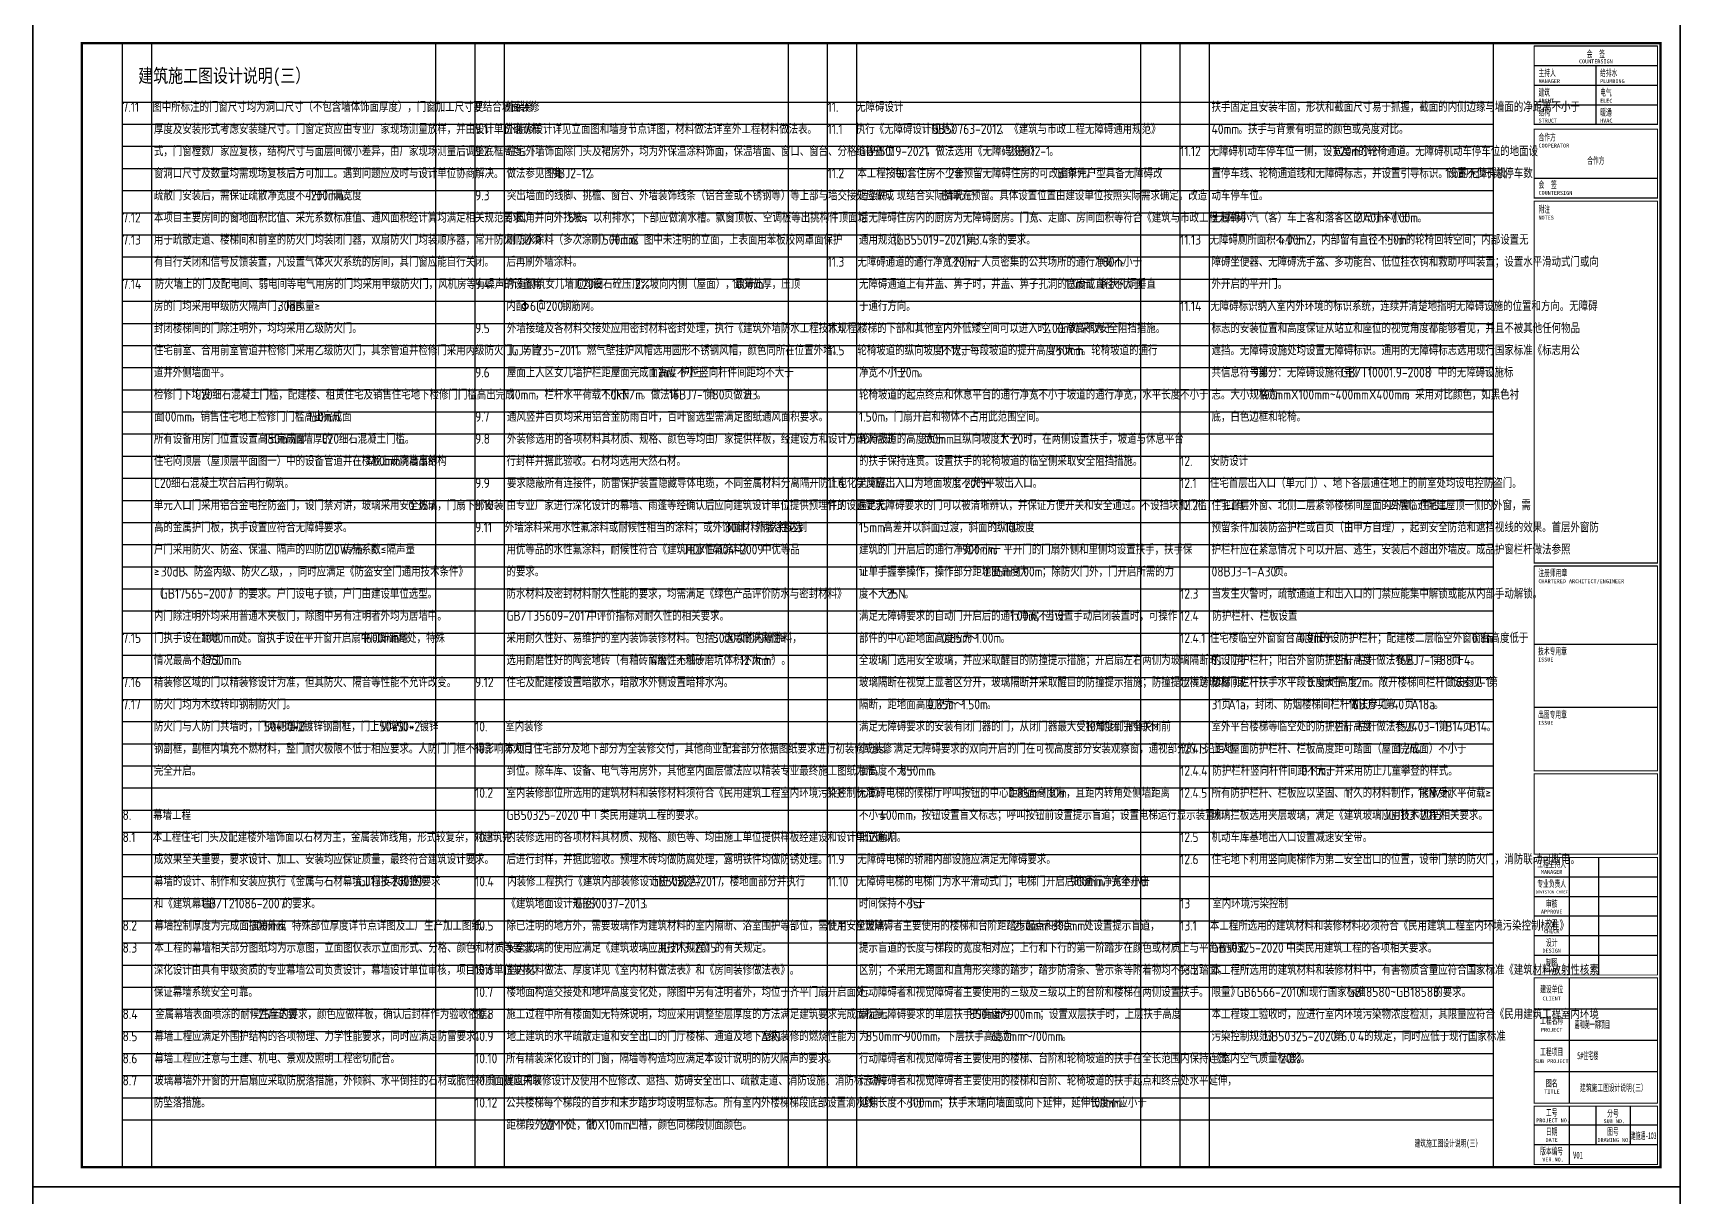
# Model space of a CAD drawing. Extents: x -444109 to -288567, y 158125 to 395725.
# Drawn here: x -372667 to -288567, y 217055 to 276455 of the extents above; entities that cross this region are included whole.
import ezdxf
from ezdxf.enums import TextEntityAlignment as Align

# ---------------------------------------------------------------- set-up
doc = ezdxf.new("R2010")
doc.units = 0
doc.header["$LTSCALE"] = 1000
doc.header["$MEASUREMENT"] = 0
doc.layers.get('Defpoints').update_dxf_attribs({"color": 171})
doc.layers.add('0-DCmeme', color=5, linetype='Continuous', plot=False)
doc.layers.add('0叠拼—建筑设计说明20191113$0$A-ANNO-TEXT', color=7, linetype='Continuous', lineweight=25)
doc.layers.add('0叠拼—消防设计说明20191113$0$A-ANNO-TEXT', color=7, linetype='Continuous', lineweight=25)
for name, color, linetype in [('_TITLE', 7, 'Continuous'), ('A-ANNO-TITLE', 4, 'Continuous'), ('DC', 7, 'Continuous')]:
    doc.layers.add(name, color=color, linetype=linetype)
doc.styles.add('-宋体', font='', dxfattribs={"width": 0.8})
doc.styles.get("Standard").update_dxf_attribs({"font": 'GBENOR', "bigfont": 'GBCBIG'})
doc.styles.add('宋体', font='', dxfattribs={"width": 0.8})
doc.styles.get('-宋体').set_extended_font_data('SimSun')
doc.styles.get('宋体').set_extended_font_data('SimSun')

msp = doc.modelspace()

# ---------------------------------------------------------------- linework, layer by layer
at = {"layer": '0叠拼—建筑设计说明20191113$0$A-ANNO-TEXT'}
msp.add_line((-347536, 262730), (-347536, 262255), dxfattribs=at)
msp.add_circle((-347536, 262505), 150, dxfattribs=at)
at = {"layer": '_TITLE', "ltscale": 0.5}
for points in [[(-372667, 276925), (-288567, 276925), (-288567, 217525), (-372667, 217525)], [(-372667, 217525), (-288567, 217525), (-288567, 158125), (-372667, 158125)]]:
    msp.add_lwpolyline(points, close=True, dxfattribs=at)
at = {"layer": 'A-ANNO-TITLE'}
for p, q in [((-289717, 275775), (-296017, 275775)), ((-289717, 274775), (-296017, 274775)), ((-292867, 274775), (-292867, 271775)), ((-289717, 273775), (-296017, 273775)), ((-289717, 273775), (-296017, 273775)), ((-289717, 272775), (-296017, 272775)), ((-289717, 271775), (-296017, 271775)), ((-289717, 269019, 100), (-296017, 269019, 100)), ((-289717, 268014, 100), (-296017, 268014, 100)), ((-289717, 249380), (-296017, 249380)), ((-289717, 249230), (-296017, 249230)), ((-289717, 245230), (-296017, 245230)), ((-289717, 242000), (-296017, 242000)), ((-294227, 234345), (-294227, 228345)), ((-292727, 234345), (-292727, 228345)), ((-289717, 233345), (-296017, 233345)), ((-289717, 232345), (-296017, 232345)), ((-289717, 231345), (-296017, 231345)), ((-289717, 230345), (-296017, 230345)), ((-289717, 229345), (-296017, 229345)), ((-294227, 228195), (-294227, 221795)), ((-289717, 226595), (-296017, 226595)), ((-289717, 224995), (-296017, 224995)), ((-289717, 223395), (-296017, 223395)), ((-294227, 221645), (-294227, 218675)), ((-292867, 221645), (-292867, 219675)), ((-291122, 221645), (-291122, 219675)), ((-289717, 220675), (-296017, 220675)), ((-289717, 219675), (-296017, 219675))]:
    msp.add_line(p, q, dxfattribs=at)
for points in [[(-372667, 217525), (-288567, 217525), (-288567, 276925), (-372667, 276925)], [(-372667, 158125), (-288567, 158125), (-288567, 217525), (-372667, 217525)]]:
    msp.add_lwpolyline(points, close=True, dxfattribs=at)
for points, const_width in [([(-370167, 218525), (-289567, 218525), (-289567, 275925), (-370167, 275925)], 120), ([(-296017, 275775), (-296017, 271775), (-289717, 271775), (-289717, 275775)], 50), ([(-296017, 268014), (-289717, 268014), (-289717, 271544), (-296017, 271544)], 50), ([(-296017, 249230), (-296017, 238769), (-289717, 238769), (-289717, 249230), (-289717, 249230), (-296017, 249230)], 50), ([(-296017, 238619), (-296017, 234519), (-289717, 234519), (-289717, 238619)], 50), ([(-296017, 234345), (-296017, 228345), (-289717, 228345), (-289717, 234345)], 50), ([(-296017, 234345), (-296017, 228345), (-289717, 228345), (-289717, 234345)], 50), ([(-296017, 228195), (-296017, 221795), (-289717, 221795), (-289717, 228195)], 50), ([(-296017, 221645), (-296017, 218675), (-289717, 218675), (-289717, 221645)], 50)]:
    msp.add_lwpolyline(points, close=True, dxfattribs=dict(at, const_width=const_width))
at = {"layer": 'A-ANNO-TITLE', "const_width": 50, "elevation": 100}
msp.add_lwpolyline([(-296017, 267864), (-296017, 249380), (-289717, 249380), (-289717, 267864), (-289717, 267864), (-296017, 267864)], close=True, dxfattribs=at)
at = {"layer": 'A-ANNO-TITLE'}
msp.add_point((-289567, 218525), dxfattribs=at)
at = {"layer": 'Defpoints', "color": 136}
for p, q in [((-368092, 218525), (-368092, 275925)), ((-366592, 218525), (-366592, 275925)), ((-352092, 218525), (-352092, 275925)), ((-350092, 218525), (-350092, 275925)), ((-348592, 218525), (-348592, 275925)), ((-334092, 218525), (-334092, 275925)), ((-332092, 218525), (-332092, 275925)), ((-330592, 218525), (-330592, 275925)), ((-316092, 218525), (-316092, 275925)), ((-314092, 218525), (-314092, 275925)), ((-312592, 218525), (-312592, 275925)), ((-298092, 218525), (-298092, 275925)), ((-368092, 272925), (-298092, 272925)), ((-368092, 271795), (-298092, 271795)), ((-368092, 270665), (-298092, 270665)), ((-368092, 269535), (-298092, 269535)), ((-368092, 268405), (-298092, 268405)), ((-368092, 267275), (-298092, 267275)), ((-368092, 266145), (-298092, 266145)), ((-368092, 265015), (-298092, 265015)), ((-368092, 263885), (-298092, 263885)), ((-368092, 262755), (-298092, 262755)), ((-368092, 261625), (-298092, 261625)), ((-368092, 260495), (-298092, 260495)), ((-368092, 259365), (-298092, 259365)), ((-368092, 258235), (-298092, 258235)), ((-368092, 257105), (-298092, 257105)), ((-368092, 255975), (-298092, 255975)), ((-368092, 254845), (-298092, 254845)), ((-368092, 253715), (-298092, 253715)), ((-368092, 252585), (-298092, 252585)), ((-368092, 251455), (-298092, 251455)), ((-368092, 250325), (-298092, 250325)), ((-368092, 249195), (-298092, 249195)), ((-368092, 248065), (-298092, 248065)), ((-368092, 246935), (-298092, 246935)), ((-368092, 245805), (-298092, 245805)), ((-368092, 244675), (-298092, 244675)), ((-368092, 243545), (-298092, 243545)), ((-368092, 242415), (-298092, 242415)), ((-368092, 241285), (-298092, 241285)), ((-368092, 240155), (-298092, 240155)), ((-368092, 239025), (-298092, 239025)), ((-368092, 237895), (-298092, 237895)), ((-368092, 236765), (-298092, 236765)), ((-368092, 235635), (-298092, 235635)), ((-368092, 234505), (-298092, 234505)), ((-368092, 233375), (-298092, 233375)), ((-368092, 232245), (-298092, 232245)), ((-368092, 231115), (-298092, 231115)), ((-368092, 229985), (-298092, 229985)), ((-368092, 228855), (-298092, 228855)), ((-368092, 227725), (-298092, 227725)), ((-368092, 226595), (-298092, 226595)), ((-368092, 225465), (-298092, 225465)), ((-368092, 224335), (-298092, 224335)), ((-368092, 223205), (-298092, 223205)), ((-368092, 222075), (-298092, 222075)), ((-368092, 220945), (-298092, 220945))]:
    msp.add_line(p, q, dxfattribs=at)

# ---------------------------------------------------------------- texts
at = {"style": '-宋体'}
for s, height, width, p in [('嘉和苑一期项目', 370, 0.5, (-293955, 225631)), ('5#住宅楼', 370, 0.5, (-293817, 224044)), ('V01', 350, 0.6, (-294033, 218970))]:
    msp.add_text(s, height=height, dxfattribs=dict(at, width=width)).set_placement(p)
at = {"layer": '0-DCmeme', "style": '-宋体', "width": 0.6}
msp.add_text('建筑施工图设计说明(三）', height=350, dxfattribs=at).set_placement((-300421, 219575), align=Align.CENTER)
at = {"layer": '0叠拼—建筑设计说明20191113$0$A-ANNO-TEXT'}
for s, height, p in [('7.11', 500, (-368092, 272425)), ('图中所标注的门窗尺寸均为洞口尺寸（不包含墙体饰面厚度），门窗加工尺寸要结合墙面装修', 482.27, (-366571, 272425)), ('9.', 500, (-350092, 272425)), ('外装修', 482.3, (-348528, 272425)), ('11.', 500, (-332092, 272425)), ('无障碍设计', 482.3, (-330634, 272425)), ('扶手固定且安装牢固，形状和截面尺寸易于抓握，截面的内侧边缘与墙面的净距离不小于', 482.27, (-312488, 272425)), ('厚度及安装形式考虑安装缝尺寸。门窗定货应由专业厂家现场测量放样，并由设计单位确认样', 482.27, (-366488, 271295)), ('9.1', 500, (-350092, 271295)), ('外装修设计详见立面图和墙身节点详图，材料做法详室外工程材料做法表。', 482.27, (-348549, 271295)), ('11.1', 500, (-332092, 271295)), ('执行《无障碍设计规范》', 482.27, (-330654, 271295)), ('GB50763-2012', 500, (-326793, 271295)), ('、《建筑与市政工程无障碍通用规范》', 482.27, (-323293, 271295)), ('40mm', 500, (-312488, 271295)), ('。扶手与背景有明显的颜色或亮度对比。', 482.27, (-311113, 271295)), ('式，门窗樘数厂家应复核，结构尺寸与面层间微小差异，由厂家现场测量后调整底框高度。门', 482.27, (-366488, 270165)), ('9.2', 500, (-350092, 270165)), ('住宅外墙饰面除门头及裙房外，均为外保温涂料饰面，保温墙面、窗口、窗台、分格缝等部位', 482.27, (-348465, 270165)), ('GB55019-2021', 500, (-330488, 270165)), ('，做法选用《无障碍设施》', 482.27, (-327070, 270165)), ('21BJ12-1', 500, (-322857, 270165)), ('。', 482, (-320773, 270165)), ('11.12', 500, (-314092, 270165)), ('无障碍机动车停车位一侧，设宽度不小于', 482.27, (-312592, 270165)), ('1.20m', 500, (-306273, 270165)), ('的轮椅通道。无障碍机动车停车位的地面设', 482.27, (-304981, 270165)), ('窗洞口尺寸及数量均需现场复核后方可加工。遇到问题应及时与设计单位协商解决。', 482.27, (-366488, 269035)), ('做法参见图集', 482.3, (-348488, 269035)), ('19BJ2-12', 500, (-346381, 269035)), ('。', 482, (-344213, 269035)), ('11.2', 500, (-332092, 269035)), ('本工程按每', 482.3, (-330571, 269035)), ('100', 500, (-328816, 269035)), ('套住房不少于', 482.3, (-328024, 269035)), ('2', 500, (-325918, 269035)), ('套预留无障碍住房的可改造条件。', 482.27, (-325626, 269035)), ('B1', 500, (-320360, 269035)), ('单元户型具备无障碍改', 482.3, (-319818, 269035)), ('置停车线、轮椅通道线和无障碍标志，并设置引导标识。设置不少于总停车数', 482.27, (-312488, 269035)), ('1', 500, (-300552, 269035)), ('％的无障碍机', 482.3, (-300343, 269035)), ('疏散门安装后，需保证疏散净宽度不小于门洞宽度', 482.27, (-366488, 267905)), ('-200mm', 500, (-358764, 267905)), ('9.3', 500, (-350092, 267905)), ('突出墙面的线脚、挑檐、窗台、外墙装饰线条（铝合金或不锈钢等）等上部与墙交接处应做成', 482.27, (-348465, 267905)), ('造条件，现结合实际情况在', 482.27, (-330488, 267905)), ('B1', 500, (-326275, 267905)), ('单元预留。具体设置位置由建设单位按照实际需求确定。改造', 482.27, (-325733, 267905)), ('动车停车位。', 482.3, (-312488, 267905)), ('。', 482, (-356848, 267905)), ('7.12', 500, (-368092, 266775)), ('本项目主要房间的窗地面积比值、采光系数标准值、通风面积经计算均满足相关规范要求。', 482.27, (-366488, 266775)), ('小圆角并向外找坡≥', 482.3, (-348488, 266775)), ('5', 500, (-345328, 266775)), ('％，以利排水；下部应做滴水槽。飘窗顶板、空调板等出挑构件顶面均', 482.27, (-345036, 266775)), ('后无障碍住房内的厨房为无障碍厨房。门宽、走廊、房间面积等符合《建筑与市政工程无障碍', 482.27, (-330488, 266775)), ('无障碍小汽（客）车上客和落客区的尺寸不小于', 482.27, (-312488, 266775)), ('2.40m', 500, (-305115, 266775)), ('×', 482, (-303699, 266775)), ('7.00m', 500, (-303348, 266775)), ('。', 482, (-301973, 266775)), ('7.13', 500, (-368092, 265645)), ('用于疏散走道、楼梯间和前室的防火门均装闭门器，双扇防火门均装顺序器，常开防火门必须', 482.27, (-366488, 265645)), ('刷防水涂料（多次涂刷）并上返', 482.27, (-348488, 265645)), ('500mm', 500, (-343573, 265645)), ('，图中未注明的立面，上表面用苯板胶网罩面保护', 482.27, (-341948, 265645)), ('通用规范》', 482.3, (-330488, 265645)), ('(GB55019-2021)', 500, (-328732, 265645)), ('第', 482, (-324981, 265645)), ('3.4', 500, (-324630, 265645)), ('条的要求。', 482.3, (-323880, 265645)), ('11.13', 500, (-314092, 265645)), ('无障碍厕所面积不小于', 482.3, (-312592, 265645)), ('4.00m2', 500, (-309081, 265645)), ('，内部留有直径不小于', 482.3, (-307373, 265645)), ('1.50m', 500, (-303862, 265645)), ('的轮椅回转空间；内部设置无', 482.27, (-302571, 265645)), ('有自行关闭和信号反馈装置，凡设置气体灭火系统的房间，其门窗应能自行关闭。', 482.27, (-366488, 264515)), ('后再刷外墙涂料。', 482.3, (-348488, 264515)), ('11.3', 500, (-332092, 264515)), ('无障碍通道的通行净宽不小于', 482.27, (-330571, 264515)), ('1.20m', 500, (-326007, 264515)), ('，人员密集的公共场所的通行净宽不小于', 482.27, (-324716, 264515)), ('1.80m', 500, (-318396, 264515)), ('障碍坐便器、无障碍洗手盆、多功能台、低位挂衣钩和救助呼叫装置；设置水平滑动式门或向', 482.27, (-312488, 264515)), ('。', 482, (-317105, 264515)), ('7.14', 500, (-368092, 263385)), ('防火墙上的门及配电间、弱电间等电气用房的门均采用甲级防火门，风机房等有噪声的设备用', 482.27, (-366446, 263385)), ('9.4', 500, (-350092, 263385)), ('所有砌筑女儿墙顶均设', 482.3, (-348424, 263385)), ('C20', 500, (-344913, 263385)), ('细石砼压顶，', 482.3, (-344038, 263385)), ('2%', 500, (-341932, 263385)), ('坡向内侧（屋面），最薄处', 482.27, (-341182, 263385)), ('100mm', 500, (-336969, 263385)), ('厚，压顶', 482.3, (-335427, 263385)), ('无障碍通道上有井盖、箅子时，井盖、箅子孔洞的宽度或直径不大于', 482.27, (-330488, 263385)), ('13mm', 500, (-319956, 263385)), ('，条状孔洞垂直', 482.3, (-318706, 263385)), ('外开启的平开门。', 482.3, (-312488, 263385)), ('房的门均采用甲级防火隔声门，隔声量≥', 482.27, (-366488, 262255)), ('30dB', 500, (-360169, 262255)), ('。', 482, (-358960, 262255)), ('内配', 482.3, (-348488, 262255)), ('6@200', 500, (-347286, 262255)), ('钢筋网。', 482.3, (-345661, 262255)), ('于通行方向。', 482.3, (-330488, 262255)), ('11.14', 500, (-314092, 262255)), ('无障碍标识纳入室内外环境的标识系统，连续并清楚地指明无障碍设施的位置和方向。无障碍', 482.27, (-312550, 262255)), ('封闭楼梯间的门除注明外，均均采用乙级防火门。', 482.27, (-366488, 261125)), ('9.5', 500, (-350092, 261125)), ('外墙接缝及各材料交接处应用密封材料密封处理，执行《建筑外墙防水工程技术规程》', 482.27, (-348465, 261125)), ('11.4', 500, (-332092, 261125)), ('楼梯的下部和其他室内外低矮空间可以进入时，在净高不大于', 482.27, (-330529, 261125)), ('2.00m', 500, (-321051, 261125)), ('处采取安全阻挡措施。', 482.3, (-319676, 261125)), ('标志的安装位置和高度保证从站立和座位的视觉角度都能够看见，并且不被其他任何物品', 482.27, (-312488, 261125)), ('住宅前室、合用前室管道井检修门采用乙级防火门，其余管道井检修门采用丙级防火门，与管', 482.27, (-366488, 259995)), ('JGJ/T235-2011', 500, (-348488, 259995)), ('。燃气壁挂炉风帽选用圆形不锈钢风帽，颜色同所在位置外墙。', 482.27, (-344863, 259995)), ('11.5', 500, (-332092, 259995)), ('轮椅坡道的纵向坡度不大于', 482.27, (-330571, 259995)), ('1', 500, (-326358, 259995)), ('：', 482, (-326150, 259995)), ('12', 500, (-325799, 259995)), ('，每段坡道的提升高度不大于', 482.27, (-325299, 259995)), ('750mm', 500, (-320735, 259995)), ('。轮椅坡道的通行', 482.3, (-319110, 259995)), ('遮挡。无障碍设施处均设置无障碍标识。通用的无障碍标志选用现行国家标准《标志用公', 482.27, (-312488, 259995)), ('道井外侧墙面平。', 482.3, (-366488, 258865)), ('9.6', 500, (-350092, 258865)), ('屋面上人区女儿墙护栏距屋面完成面高度不小于', 482.27, (-348465, 258865)), ('1.2m', 500, (-341093, 258865)), ('，护栏竖向杆件间距均不大于', 482.27, (-340093, 258865)), ('净宽不小于', 482.3, (-330488, 258865)), ('1.20m', 500, (-328732, 258865)), ('。', 482, (-327441, 258865)), ('共信息符号第', 482.3, (-312488, 258865)), ('9', 500, (-310381, 258865)), ('部分：无障碍设施符号》（', 482.27, (-310088, 258865)), ('GB/T10001.9-2008', 500, (-305875, 258865)), ('）中的无障碍设施标', 482.3, (-301416, 258865)), ('检修门下均设', 482.3, (-366488, 257735)), ('C20', 500, (-364381, 257735)), ('细石混凝土门槛，配建楼、租赁住宅及销售住宅地下检修门门槛高出完成', 482.27, (-363506, 257735)), ('110mm', 500, (-348488, 257735)), ('，栏杆水平荷载不小于', 482.3, (-347029, 257735)), ('1.0kN/m', 500, (-343519, 257735)), ('。做法详', 482.3, (-341602, 257735)), ('16BJ7-1', 500, (-340198, 257735)), ('第', 482, (-338323, 257735)), ('80', 500, (-337972, 257735)), ('页做法', 482.3, (-337388, 257735)), ('H3', 500, (-336335, 257735)), ('轮椅坡道的起点终点和休息平台的通行净宽不小于坡道的通行净宽，水平长度不小于', 482.27, (-330488, 257735)), ('志。大小规格为', 482.3, (-312488, 257735)), ('100mmX100mm~400mmX400mm', 500, (-310030, 257735)), ('，采用对比颜色，如黑色衬', 482.27, (-302572, 257735)), ('。', 482, (-335710, 257735)), ('面', 482, (-366488, 256605)), ('100mm', 500, (-366137, 256605)), ('，销售住宅地上检修门门槛高出完成面', 482.27, (-364595, 256605)), ('150mm', 500, (-358627, 256605)), ('。', 482, (-357085, 256605)), ('9.7', 500, (-350092, 256605)), ('通风竖井百页均采用铝合金防雨百叶，百叶窗选型需满足图纸通风面积要求。', 482.27, (-348465, 256605)), ('1.50m', 500, (-330488, 256605)), ('，门扇开启和物体不占用此范围空间。', 482.27, (-329196, 256605)), ('底，白色边框和轮椅。', 482.3, (-312488, 256605)), ('所有设备用房门位置设置高出完成面', 482.27, (-366488, 255475)), ('150mm', 500, (-360871, 255475)), ('同墙厚的', 482.3, (-359329, 255475)), ('C20', 500, (-357925, 255475)), ('细石混凝土门槛。', 482.3, (-357050, 255475)), ('9.8', 500, (-350092, 255475)), ('外装修选用的各项材料其材质、规格、颜色等均由厂家提供样板，经建设方和设计方确认后进', 482.27, (-348465, 255475)), ('轮椅坡道的高度大于', 482.3, (-330488, 255475)), ('300mm', 500, (-327328, 255475)), ('且纵向坡度大于', 482.3, (-325703, 255475)), ('1', 500, (-323246, 255475)), ('：', 482, (-323037, 255475)), ('20', 500, (-322686, 255475)), ('时，在两侧设置扶手，坡道与休息平台', 482.27, (-322103, 255475)), ('住宅闷顶层（屋顶层平面图一）中的设备管道井在楼板上现浇高出结构', 482.27, (-366488, 254345)), ('400mm', 500, (-355605, 254345)), ('同墙厚的', 482.3, (-353938, 254345)), ('行封样并据此验收。石材均选用天然石材。', 482.27, (-348488, 254345)), ('的扶手保持连贯。设置扶手的轮椅坡道的临空侧采取安全阻挡措施。', 482.27, (-330488, 254345)), ('12.', 500, (-314092, 254345)), ('安防设计', 482.3, (-312550, 254345)), ('C20', 500, (-366488, 253215)), ('细石混凝土坎台后再行砌筑。', 482.27, (-365613, 253215)), ('9.9', 500, (-350092, 253215)), ('要求隐蔽所有连接件，防雷保护装置隐藏导体电缆，不同金属材料分离隔开防止电化学反应。', 482.27, (-348464, 253215)), ('11.6', 500, (-332092, 253215)), ('无障碍出入口为地面坡度不大于', 482.27, (-330571, 253215)), ('1', 500, (-325656, 253215)), ('：', 482, (-325448, 253215)), ('20', 500, (-325097, 253215)), ('的平坡出入口。', 482.3, (-324513, 253215)), ('12.1', 500, (-314092, 253215)), ('住宅首层出入口（单元门）、地下各层通往地上的前室处均设电控防盗门。', 482.27, (-312571, 253215)), ('单元入口门采用铝合金电控防盗门，设门禁对讲，玻璃采用安全玻璃，门扇下部安装', 482.27, (-366488, 252085)), ('0.35m', 500, (-353498, 252085)), ('9.10', 500, (-350092, 252085)), ('由专业厂家进行深化设计的幕墙、雨蓬等经确认后应向建筑设计单位提供预埋件的设置要求。', 482.27, (-348486, 252085)), ('11.7', 500, (-332092, 252085)), ('满足无障碍要求的门可以被清晰辨认，并保证方便开关和安全通过。不设挡块和门槛，门口有', 482.27, (-330571, 252085)), ('12.2', 500, (-314092, 252085)), ('住宅首层外窗、北侧二层紧邻楼梯间屋面的外窗，住宅二', 482.27, (-312488, 252085)), ('-', 500, (-303711, 252085)), ('四层临近配建屋顶一侧的外窗，需', 482.27, (-303419, 252085)), ('高的金属护门板，执手设置应符合无障碍要求。', 482.27, (-366488, 250955)), ('外墙涂料采用水性氟涂料或耐候性相当的涂料；或外饰面材料耐久性达到', 482.27, (-348570, 250955)), ('年。外墙涂料选', 482.3, (-336752, 250955)), ('高差并以斜面过渡，斜面的纵向坡度', 482.27, (-329238, 250955)), ('预留条件加装防盗护栏或百页（由甲方自理），起到安全防范和遮挡视线的效果。首层外窗防', 482.27, (-312488, 250955)), ('9.11', 500, (-350092, 250955)), ('30', 500, (-337336, 250955)), ('15mm', 500, (-330488, 250955)), ('1', 500, (-323621, 250955)), ('：', 482, (-323412, 250955)), ('10', 500, (-323061, 250955)), ('。', 482, (-322561, 250955)), ('户门采用防火、防盗、保温、隔声的四防门，传热系数≤', 482.27, (-366488, 249825)), ('2.0W/m', 500, (-357711, 249825)), ('2', 250, (-355878, 250075)), ('·', 482, (-355777, 249825)), ('K', 500, (-355426, 249825)), ('、隔声量', 482.3, (-355090, 249825)), ('用优等品的水性氟涂料，耐候性符合《建筑用水性氟涂料》', 482.27, (-348488, 249825)), ('HG/T4104-2009', 500, (-339360, 249825)), ('中优等品', 482.3, (-335442, 249825)), ('建筑的门开启后的通行净宽不小于', 482.27, (-330488, 249825)), ('900mm', 500, (-325222, 249825)), ('，平开门的门扇外侧和里侧均设置扶手，扶手保', 482.27, (-323595, 249825)), ('护栏杆应在紧急情况下可以开启、逃生，安装后不超出外墙皮。成品护窗栏杆做法参照', 482.27, (-312488, 249825)), ('≥', 482, (-366488, 248695)), ('30dB', 500, (-366137, 248695)), ('、防盗丙级、防火乙级，，同时应满足《防盗安全门通用技术条件》', 482.27, (-364928, 248695)), ('的要求。', 482.3, (-348488, 248695)), ('证单手握拳操作，操作部分距地面高度为', 482.27, (-330488, 248695)), ('0.85m', 500, (-324169, 248695)), ('～', 482, (-322794, 248695)), ('1.00m', 500, (-322442, 248695)), ('；除防火门外，门开启所需的力', 482.27, (-321151, 248695)), ('08BJ3-1-A30', 500, (-312488, 248695)), ('页。', 482.3, (-309279, 248695)), ('（', 482, (-366488, 247565)), ('）的要求。户门设电子锁，户门由建设单位选型。', 482.27, (-362637, 247565)), ('防水材料及密封材料耐久性能的要求，均需满足《绿色产品评价防水与密封材料》', 482.27, (-348488, 247565)), ('度不大于', 482.3, (-330488, 247565)), ('当发生火警时，疏散通道上和出入口的门禁应能集中解锁或能从内部手动解锁。', 482.27, (-312488, 247565)), ('GB17565-2007', 500, (-366137, 247565)), ('25N', 500, (-329083, 247565)), ('。', 482, (-328167, 247565)), ('12.3', 500, (-314092, 247565)), ('内门除注明外均采用普通木夹板门，除图中另有注明者外均为居墙中。', 482.27, (-366488, 246435)), ('GB/T35609-2017', 500, (-348488, 246435)), ('中评价指标对耐久性的相关要求。', 482.27, (-344361, 246435)), ('满足无障碍要求的自动门开启后的通行净宽不小于', 482.27, (-330488, 246435)), ('1.00m', 500, (-322764, 246435)), ('；当设置手动启闭装置时，可操作', 482.27, (-321473, 246435)), ('12.4', 500, (-314092, 246435)), ('防护栏杆、栏板设置', 482.3, (-312446, 246435)), ('7.15', 500, (-368092, 245305)), ('门执手设在距地', 482.3, (-366488, 245305)), ('1000mm', 500, (-364030, 245305)), ('处。窗执手设在平开窗开启扇中间即距地', 482.27, (-362197, 245305)), ('1600mm', 500, (-355878, 245305)), ('高处，特殊', 482.3, (-354044, 245305)), ('采用耐久性好、易维护的室内装饰装修材料。包括：选用耐洗刷性≥', 482.27, (-348488, 245305)), ('5000', 500, (-337956, 245305)), ('次的内墙涂料，', 482.3, (-336789, 245305)), ('部件的中心距地面高度应为', 482.27, (-330488, 245305)), ('0.85m', 500, (-326275, 245305)), ('～', 482, (-324900, 245305)), ('1.00m', 500, (-324549, 245305)), ('12.4.1', 500, (-314092, 245305)), ('住宅楼临空外窗窗台高度低于', 482.27, (-312571, 245305)), ('0.9m', 500, (-308007, 245305)), ('的设防护栏杆；配建楼二层临空外窗窗台高度低于', 482.27, (-306922, 245305)), ('0.8m', 500, (-299199, 245305)), ('。', 482, (-323257, 245305)), ('情况最高不超过', 482.3, (-366488, 244175)), ('1750mm', 500, (-364030, 244175)), ('。', 482, (-362197, 244175)), ('选用耐磨性好的陶瓷地砖（有釉砖耐磨性不低于', 482.27, (-348488, 244175)), ('4', 500, (-341115, 244175)), ('级，无釉砖磨坑体积不大于', 482.27, (-340782, 244175)), ('127mm', 500, (-336569, 244175)), ('3', 250, (-335028, 244425)), ('）。', 482.3, (-334936, 244175)), ('全玻璃门选用安全玻璃，并应采取醒目的防撞提示措施；开启扇左右两侧为玻璃隔断时，门与', 482.27, (-330488, 244175)), ('的设防护栏杆；阳台外窗防护栏杆高度', 482.27, (-312488, 244175)), ('1.2m', 500, (-306520, 244175)), ('。栏杆做法参见', 482.3, (-305520, 244175)), ('16BJ7-1', 500, (-303062, 244175)), ('第', 482, (-301187, 244175)), ('88', 500, (-300836, 244175)), ('页', 482, (-300253, 244175)), ('F4', 500, (-299902, 244175)), ('。', 482, (-299277, 244175)), ('7.16', 500, (-368092, 243045)), ('精装修区域的门以精装修设计为准，但其防火、隔音等性能不允许改变。', 482.27, (-366488, 243045)), ('9.12', 500, (-350092, 243045)), ('住宅及配建楼设置暗散水，暗散水外侧设置暗排水沟。', 482.27, (-348486, 243045)), ('玻璃隔断在视觉上显著区分开，玻璃隔断并采取醒目的防撞提示措施；防撞提示横跨玻璃门或', 482.27, (-330488, 243045)), ('12.4.2', 500, (-314092, 243045)), ('楼梯间栏杆扶手水平段长度大于', 482.27, (-312488, 243045)), ('0.5m', 500, (-307573, 243045)), ('时高度', 482.3, (-306489, 243045)), ('1.2m', 500, (-305436, 243045)), ('。敞开楼梯间栏杆做法参见', 482.27, (-304436, 243045)), ('16BJ7-1', 500, (-300224, 243045)), ('第', 482, (-298349, 243045)), ('7.17', 500, (-368092, 241915)), ('防火门均为木纹转印钢制防火门。', 482.27, (-366488, 241915)), ('隔断，距地面高度应为', 482.3, (-330488, 241915)), ('0.85m', 500, (-326977, 241915)), ('～', 482, (-325602, 241915)), ('1.50m', 500, (-325251, 241915)), ('31', 500, (-312488, 241915)), ('页', 482, (-311988, 241915)), ('A1a', 500, (-311637, 241915)), ('，封闭、防烟楼梯间栏杆做法参见', 482.27, (-310762, 241915)), ('16BJ7-1', 500, (-305496, 241915)), ('第', 482, (-303621, 241915)), ('40', 500, (-303270, 241915)), ('页', 482, (-302645, 241915)), ('A18a', 500, (-302294, 241915)), ('。', 482, (-323959, 241915)), ('。', 482, (-301127, 241915)), ('防火门与人防门共墙时，门两侧增加', 482.27, (-366488, 240785)), ('50*30*2', 500, (-360871, 240785)), ('镀锌钢副框，门上侧增加', 482.27, (-358829, 240785)), ('50*50*2', 500, (-354967, 240785)), ('镀锌', 482.3, (-352926, 240785)), ('10.', 500, (-350092, 240785)), ('室内装修', 482.3, (-348550, 240785)), ('满足无障碍要求的安装有闭门器的门，从闭门器最大受控角度到完全关闭前', 482.27, (-330488, 240785)), ('10', 500, (-318903, 240785)), ('°的闭门时间不', 482.3, (-318403, 240785)), ('室外平台楼梯等临空处的防护栏杆高度', 482.27, (-312488, 240785)), ('1.2m', 500, (-306520, 240785)), ('，栏杆做法参见', 482.3, (-305520, 240785)), ('15J403-1', 500, (-303062, 240785)), ('第', 482, (-300896, 240785)), ('B14', 500, (-300544, 240785)), ('页', 482, (-299669, 240785)), ('B14', 500, (-299318, 240785)), ('。', 482, (-298443, 240785)), ('钢副框，副框内填充不燃材料，整门耐火极限不低于相应要求。人防门门框不得影响防火门', 482.27, (-366488, 239655)), ('10.1', 500, (-350092, 239655)), ('本项目住宅部分及地下部分为全装修交付，其他商业配套部分依据图纸要求进行初装修或装修', 482.27, (-348571, 239655)), ('小于', 482.3, (-330488, 239655)), ('3s', 500, (-329786, 239655)), ('。满足无障碍要求的双向开启的门在可视高度部分安装观察窗，通视部分的下沿距地', 482.27, (-329201, 239655)), ('12.4.3', 500, (-314092, 239655)), ('上人屋面防护栏杆、栏板高度距可踏面（屋面完成面）不小于', 482.27, (-312488, 239655)), ('1.2m', 500, (-303009, 239655)), ('。', 482, (-302009, 239655)), ('完全开启。', 482.3, (-366488, 238525)), ('到位。除车库、设备、电气等用房外，其他室内面层做法应以精装专业最终施工图纸为准。', 482.27, (-348488, 238525)), ('面高度不大于', 482.3, (-330488, 238525)), ('850mm', 500, (-328381, 238525)), ('12.4.4', 500, (-314092, 238525)), ('防护栏杆竖向杆件间距不大于', 482.27, (-312446, 238525)), ('0.11m', 500, (-307882, 238525)), ('，并采用防止儿童攀登的样式。', 482.27, (-306674, 238525)), ('。', 482, (-326756, 238525)), ('10.2', 500, (-350092, 237395)), ('室内装修部位所选用的建筑材料和装修材料须符合《民用建筑工程室内环境污染控制标准》', 482.27, (-348488, 237395)), ('11.8', 500, (-332092, 237395)), ('无障碍电梯的候梯厅呼叫按钮的中心距地面高度为', 482.27, (-330571, 237395)), ('0.85m', 500, (-322848, 237395)), ('～', 482, (-321473, 237395)), ('1.10m', 500, (-321122, 237395)), ('，且距内转角处侧墙距离', 482.27, (-319913, 237395)), ('12.4.5', 500, (-314092, 237395)), ('所有防护栏杆、栏板应以坚固、耐久的材料制作，能承受水平荷载≥', 482.27, (-312488, 237395)), ('1KN/m', 500, (-301956, 237395)), ('。', 482, (-300412, 237395)), ('8.', 500, (-368092, 236265)), ('幕墙工程', 482.3, (-366529, 236265)), ('GB50325-2020', 500, (-348488, 236265)), ('中Ⅰ类民用建筑工程的要求。', 482.27, (-344675, 236265)), ('不小于', 482.3, (-330488, 236265)), ('400mm', 500, (-329435, 236265)), ('，按钮设置盲文标志；呼叫按钮前设置提示盲道；设置电梯运行显示装置和', 482.27, (-327768, 236265)), ('玻璃拦板选用夹层玻璃，满足《建筑玻璃应用技术规程》', 482.27, (-312488, 236265)), ('JGJ113-2015', 500, (-303711, 236265)), ('相关要求。', 482.3, (-300794, 236265)), ('8.1', 500, (-368092, 235135)), ('本工程住宅门头及配建楼外墙饰面以石材为主，金属装饰线角，形式较复杂，对建筑完', 482.27, (-366550, 235135)), ('10.3', 500, (-350092, 235135)), ('内装修选用的各项材料其材质、规格、颜色等、均由施工单位提供样板经建设和设计单位确认', 482.27, (-348488, 235135)), ('抵达音响。', 482.3, (-330488, 235135)), ('12.5', 500, (-314092, 235135)), ('机动车库基地出入口设置减速安全带。', 482.27, (-312488, 235135)), ('成效果至关重要，要求设计、加工、安装均应保证质量，最终符合建筑设计要求。', 482.27, (-366488, 234005)), ('后进行封样，并据此验收。预埋木砖均做防腐处理，露明铁件均做防锈处理。', 482.27, (-348488, 234005)), ('11.9', 500, (-332092, 234005)), ('无障碍电梯的轿厢内部设施应满足无障碍要求。', 482.27, (-330570, 234005)), ('12.6', 500, (-314092, 234005)), ('住宅地下利用竖向爬梯作为第二安全出口的位置，设带门禁的防火门，消防联动可断电。', 482.27, (-312488, 234005)), ('幕墙的设计、制作和安装应执行《金属与石材幕墙工程技术规范》', 482.27, (-366488, 232875)), ('JGJ133-2001', 500, (-356307, 232875)), ('的要求', 482.3, (-353307, 232875)), ('10.4', 500, (-350092, 232875)), ('内装修工程执行《建筑内部装修设计防火规范》', 482.27, (-348446, 232875)), ('GB50222-2017', 500, (-341074, 232875)), ('，楼地面部分并执行', 482.3, (-337574, 232875)), ('11.10', 500, (-332092, 232875)), ('无障碍电梯的电梯门为水平滑动式门；电梯门开启后的通行净宽不小于', 482.27, (-330592, 232875)), ('900mm', 500, (-319709, 232875)), ('，完全开启', 482.3, (-318082, 232875)), ('和《建筑幕墙》', 482.3, (-366488, 231745)), ('GB/T21086-2007', 500, (-364030, 231745)), ('的要求。', 482.3, (-359905, 231745)), ('《建筑地面设计规范》', 482.3, (-348488, 231745)), ('GB50037-2013', 500, (-344977, 231745)), ('时间保持不小于', 482.3, (-330488, 231745)), ('3s', 500, (-328030, 231745)), ('13', 500, (-314092, 231745)), ('室内环境污染控制', 482.3, (-312446, 231745)), ('。', 482, (-341477, 231745)), ('。', 482, (-327446, 231745)), ('8.2', 500, (-368092, 230615)), ('幕墙控制厚度为完成面据墙外皮', 482.27, (-366467, 230615)), ('300mm', 500, (-361552, 230615)), ('，特殊部位厚度详节点详图及工厂生产加工图纸。', 482.27, (-359927, 230615)), ('10.5', 500, (-350092, 230615)), ('除已注明的地方外，需要玻璃作为建筑材料的室内隔断、浴室围护等部位，需使用安全玻璃，', 482.27, (-348488, 230615)), ('11.11', 500, (-332092, 230615)), ('视觉障碍者主要使用的楼梯和台阶距踏步起点和终点', 482.27, (-330675, 230615)), ('250mm', 500, (-322601, 230615)), ('～', 482, (-320976, 230615)), ('300mm', 500, (-320625, 230615)), ('处设置提示盲道，', 482.3, (-319000, 230615)), ('13.1', 500, (-314092, 230615)), ('本工程所选用的建筑材料和装修材料必须符合《民用建筑工程室内环境污染控制标准》', 482.27, (-312571, 230615)), ('8.3', 500, (-368092, 229485)), ('本工程的幕墙相关部分图纸均为示意图，立面图仅表示立面形式、分格、颜色和材质等要求，', 482.27, (-366467, 229485)), ('安全玻璃的使用应满足《建筑玻璃应用技术规程》', 482.27, (-348488, 229485)), ('JGJ113-2015', 500, (-340764, 229485)), ('的有关规定。', 482.3, (-337848, 229485)), ('提示盲道的长度与梯段的宽度相对应；上行和下行的第一阶踏步在颜色或材质上与平台有明显', 482.27, (-330488, 229485)), ('GB50325-2020', 500, (-312488, 229485)), ('中', 482, (-308675, 229485)), ('I', 500, (-308324, 229485)), ('类民用建筑工程的各项相关要求。', 482.27, (-308199, 229485)), ('深化设计由具有甲级资质的专业幕墙公司负责设计，幕墙设计单位审核，项目设计单位复核，', 482.27, (-366488, 228355)), ('10.6', 500, (-350092, 228355)), ('室内材料做法、厚度详见《室内材料做法表》和《房间装修做法表》。', 482.27, (-348488, 228355)), ('区别；不采用无踢面和直角形突缘的踏步；踏步防滑条、警示条等附着物均不突出踏面。', 482.27, (-330488, 228355)), ('13.2', 500, (-314092, 228355)), ('本工程所选用的建筑材料和装修材料中，有害物质含量应符合国家标准《建筑材料放射性核素', 482.27, (-312488, 228355)), ('保证幕墙系统安全可靠。', 482.27, (-366488, 227225)), ('10.7', 500, (-350092, 227225)), ('楼地面构造交接处和地坪高度变化处，除图中另有注明者外，均位于齐平门扇开启面处。', 482.27, (-348488, 227225)), ('行动障碍者和视觉障碍者主要使用的三级及三级以上的台阶和楼梯在两侧设置扶手。', 482.27, (-330488, 227225)), ('限量》', 482.3, (-312488, 227225)), ('GB6566-2010', 500, (-311205, 227225)), ('和现行国家标准', 482.3, (-307997, 227225)), ('GB18580~GB18588', 500, (-305540, 227225)), ('的要求。', 482.3, (-301165, 227225)), ('8.4', 500, (-368092, 226095)), ('金属幕墙表面喷涂的耐候性应达到', 482.27, (-366425, 226095)), ('25', 500, (-361159, 226095)), ('年的要求，颜色应做样板，确认后封样作为验收依据。', 482.27, (-360576, 226095)), ('10.8', 500, (-350092, 226095)), ('施工过程中所有楼面如无特殊说明，均应采用调整垫层厚度的方法满足建筑要求完成面标高。', 482.27, (-348488, 226095)), ('满足无障碍要求的单层扶手的高度为', 482.27, (-330488, 226095)), ('850mm', 500, (-324871, 226095)), ('～', 482, (-323246, 226095)), ('900mm', 500, (-322895, 226095)), ('；设置双层扶手时，上层扶手高度', 482.27, (-321268, 226095)), ('本工程竣工验收时，应进行室内环境污染物浓度检测，其限量应符合《民用建筑工程室内环境', 482.27, (-312488, 226095)), ('8.5', 500, (-368092, 224965)), ('幕墙工程应满足外围护结构的各项物理、力学性能要求，同时应满足防雷要求。', 482.27, (-366467, 224965)), ('10.9', 500, (-350092, 224965)), ('地上建筑的水平疏散走道和安全出口的门厅楼梯、通道及地下室内装修的燃烧性能为', 482.27, (-348486, 224965)), ('A', 500, (-335497, 224965)), ('级。', 482.3, (-335122, 224965)), ('为', 482, (-330488, 224965)), ('850mm', 500, (-330137, 224965)), ('900mm', 500, (-328161, 224965)), ('，下层扶手高度为', 482.3, (-326534, 224965)), ('650mm', 500, (-323726, 224965)), ('700mm', 500, (-321750, 224965)), ('污染控制规范》', 482.3, (-312488, 224965)), ('GB50325-2020', 500, (-309801, 224965)), ('第', 482, (-306218, 224965)), ('6.0.4', 500, (-305867, 224965)), ('的规定，同时应低于现行国家标准', 482.27, (-304700, 224965)), ('～', 482, (-328512, 224965)), ('～', 482, (-322101, 224965)), ('。', 482, (-320125, 224965)), ('8.6', 500, (-368092, 223835)), ('幕墙工程应注意与土建、机电、景观及照明工程密切配合。', 482.27, (-366467, 223835)), ('10.10', 500, (-350092, 223835)), ('所有精装深化设计的门窗，隔墙等构造均应满足本设计说明的防火隔声的要求。', 482.27, (-348509, 223835)), ('行动障碍者和视觉障碍者主要使用的楼梯、台阶和轮椅坡道的扶手在全长范围内保持连贯。', 482.27, (-330488, 223835)), ('《室内空气质量标准》', 482.3, (-312488, 223835)), ('20%', 500, (-308977, 223835)), ('。', 482, (-307935, 223835)), ('8.7', 500, (-368092, 222705)), ('玻璃幕墙外开窗的开启扇应采取防脱落措施，外倾斜、水平倒挂的石材或脆性材质面板应采取', 482.27, (-366467, 222705)), ('10.11', 500, (-350092, 222705)), ('建筑内装修设计及使用不应修改、遮挡、妨碍安全出口、疏散走道、消防设施、消防标志等。', 482.27, (-348592, 222705)), ('行动障碍者和视觉障碍者主要使用的楼梯和台阶、轮椅坡道的扶手起点和终点处水平延伸，', 482.27, (-330488, 222705)), ('防坠落措施。', 482.3, (-366488, 221575)), ('10.12', 500, (-350092, 221575)), ('公共楼梯每个梯段的首步和末步踏步均设明显标志。所有室内外楼梯梯段底部设置滴水线，', 482.27, (-348509, 221575)), ('延伸长度不小于', 482.3, (-330488, 221575)), ('300mm', 500, (-328030, 221575)), ('；扶手末端向墙面或向下延伸，延伸长度不应小于', 482.27, (-326405, 221575)), ('100mm', 500, (-318682, 221575)), ('。', 482, (-317140, 221575)), ('距梯段外边', 482.3, (-348488, 220445)), ('20MM', 500, (-346732, 220445)), ('处，做', 482.3, (-345399, 220445)), ('10X10mm', 500, (-344346, 220445)), ('凹槽，颜色同梯段侧面颜色。', 482.27, (-342221, 220445))]:
    msp.add_text(s, height=height, dxfattribs=at).set_placement(p)
at = {"layer": '0叠拼—消防设计说明20191113$0$A-ANNO-TEXT', "style": '宋体', "width": 0.8}
msp.add_text('建筑施工图设计说明(三）', height=700, dxfattribs=at).set_placement((-367292, 273925))
at = {"layer": 'A-ANNO-TITLE', "style": '-宋体'}
for s, height, p in [('COUNTERSIGN', 200, (-292867, 274902)), ('MANAGER', 200, (-295122, 233508)), ('DIVISION CHIEF', 150, (-295122, 232508)), ('APPROVE', 200, (-295122, 231478)), ('CHECK', 200, (-295122, 230477)), ('DESIGN', 200, (-295122, 229488)), ('DRAWN', 200, (-295122, 228477)), ('CLIENT', 200, (-295122, 227045)), ('PROJECT', 200, (-295122, 225445)), ('SUB PROJECT', 200, (-295122, 223845)), ('TITLE', 200, (-295108, 222293)), ('PROJECT NO.', 200, (-295052, 220819)), ('SUB NO.', 200, (-291924, 220781)), ('DATE', 200, (-295122, 219822)), ('DRAWING NO.', 200, (-291924, 219819)), ('VER.NO.', 200, (-295052, 218822))]:
    msp.add_text(s, height=height, dxfattribs=at).set_placement(p, align=Align.CENTER)
at = {"layer": 'A-ANNO-TITLE', "style": '-宋体', "width": 0.6}
for s, p in [('会  签', (-292867, 275206)), ('工程主持人', (-295122, 233841)), ('专业负责人', (-295122, 232841)), ('审核', (-295122, 231811)), ('校正', (-295122, 230810)), ('设计', (-295122, 229821)), ('制图', (-295122, 228810)), ('建设单位', (-295122, 227445)), ('工程名称', (-295122, 225845)), ('工程项目', (-295122, 224245)), ('图名', (-295120, 222645)), ('工号', (-295122, 221140)), ('分号', (-291994, 221102)), ('日期', (-295122, 220174)), ('图号', (-291994, 220171)), ('版本编号', (-295122, 219174))]:
    msp.add_text(s, height=350, dxfattribs=at).set_placement(p, align=Align.CENTER)
for s, p in [('主持人', (-295793, 274243)), ('给排水', (-292650, 274243)), ('建筑', (-295793, 273243)), ('电气', (-292647, 273243, 100)), ('结构', (-295789, 272229, 100)), ('暖通', (-292647, 272229, 100)), ('合作方', (-295793, 270953)), ('会  签  ', (-295793, 268536)), ('附注', (-295793, 267273)), ('注册师用章', (-295802, 248705)), ('技术专用章', (-295816, 244704)), ('出图专用章', (-295816, 241474))]:
    msp.add_text(s, height=350, dxfattribs=at).set_placement(p)
at = {"layer": 'A-ANNO-TITLE', "style": '-宋体'}
for s, p in [('MANAGER', (-295793, 273893)), ('PLUMBING', (-292650, 273893)), ('ARCHI', (-295789, 272893, 100)), ('ELEC', (-292647, 272893, 100)), ('STRUCT', (-295789, 271879, 100)), ('HVAC', (-292647, 271879, 100)), ('COOPERATOR', (-295793, 270603)), ('COUNTERSIGN', (-295793, 268186)), ('NOTES', (-295793, 266923)), ('CHARTERED ARCHITECT/ENGINEER', (-295802, 248355)), ('ISSUE', (-295816, 244354)), ('ISSUE', (-295816, 241124))]:
    msp.add_text(s, height=200, dxfattribs=at).set_placement(p)
at = {"layer": 'A-ANNO-TITLE', "style": '-宋体', "width": 0.6}
msp.add_attdef('合作方', text='', height=350, dxfattribs=at).set_placement((-292867, 269764), align=Align.CENTER)
at = {"layer": 'DC', "style": '-宋体'}
for s, width, p in [('建筑施工图设计说明(三）', 0.6, (-291972, 222412)), ('建施通-103', 0.5, (-290422, 219964))]:
    msp.add_text(s, height=350, dxfattribs=dict(at, width=width)).set_placement(p, align=Align.CENTER)

doc.saveas('drawing.dxf')
